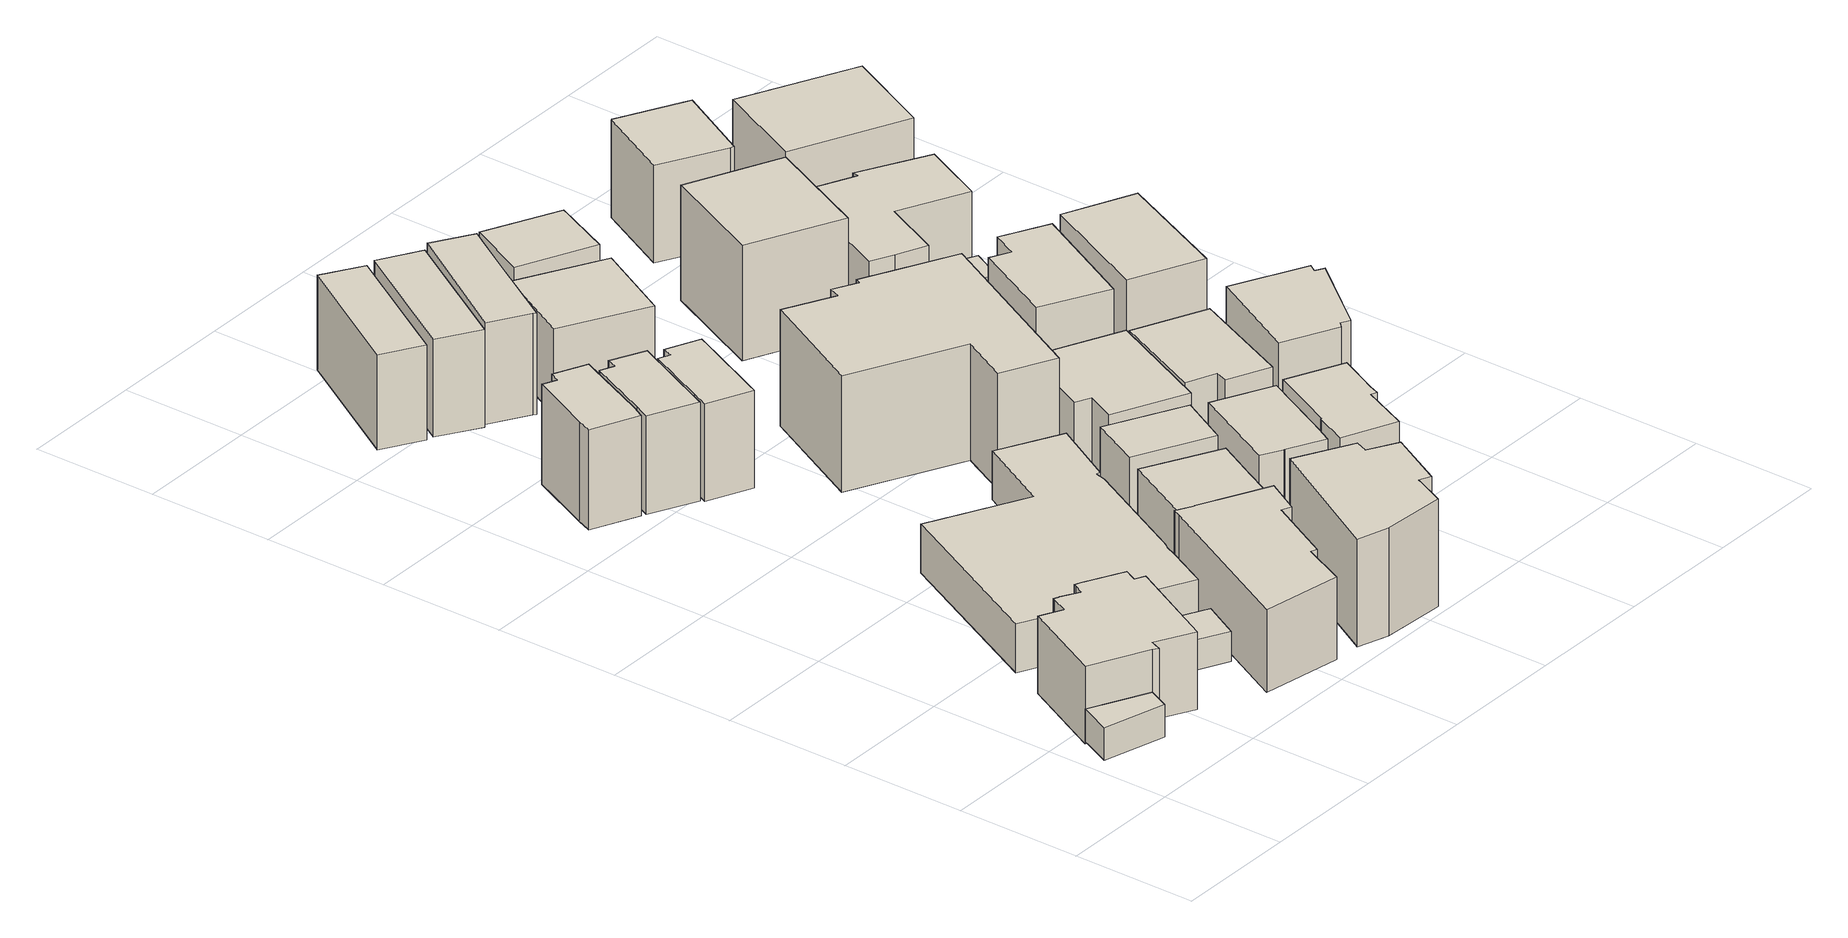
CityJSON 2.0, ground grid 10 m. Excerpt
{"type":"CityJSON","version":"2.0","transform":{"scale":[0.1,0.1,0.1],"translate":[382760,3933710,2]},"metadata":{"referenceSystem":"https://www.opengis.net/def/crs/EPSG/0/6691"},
"CityObjects":{
"building1":{"type":"Building","attributes":{"大字・町コード":"33","町・丁目コード":"4","13_区市町村コード_大字・町コード_町・丁目コード":"13111033004","城南地区河川流域浸水予想区域（改定）（想定最大規模）.規模":"L2","城南地区河川流域浸水予想区域（改定）（想定最大規模）.浸水ランク":"1","城南地区河川流域浸水予想区域（改定）（想定最大規模）.浸水深":0.087,"measuredHeight":2.7,"BuildingDetails.buildingRoofEdgeArea":11.71,"BuildingDetails.districtsAndZonesType":"11","BuildingDetails.prefecture":"13","BuildingDetails.city":"13111","BuildingDetails.surveyYear":2016},"address":[{"country":"日本","locality":"東京都大田区仲六郷四丁目"}],"geometry":[{"type":"Solid","lod":"1","boundaries":[[[[0,1,2,3]],[[2,4,5,3]],[[1,6,4,2]],[[0,7,6,1]],[[3,5,7,0]],[[4,6,7,5]]]]}]},
"building2":{"type":"Building","attributes":{"大字・町コード":"33","町・丁目コード":"4","13_区市町村コード_大字・町コード_町・丁目コード":"13111033004","多摩水系多摩川、浅川、大栗川洪水浸水想定区域（計画規模）.規模":"L1","多摩水系多摩川、浅川、大栗川洪水浸水想定区域（計画規模）.浸水ランク":"2","多摩水系多摩川、浅川、大栗川洪水浸水想定区域（計画規模）.浸水深":2.34,"多摩水系多摩川、浅川、大栗川洪水浸水想定区域（想定最大規模）.規模":"L2","多摩水系多摩川、浅川、大栗川洪水浸水想定区域（想定最大規模）.浸水ランク":"3","多摩水系多摩川、浅川、大栗川洪水浸水想定区域（想定最大規模）.浸水深":3.46,"多摩水系多摩川、浅川、大栗川洪水浸水想定区域（想定最大規模）.継続時間":14.8,"城南地区河川流域浸水予想区域（改定）（想定最大規模）.規模":"L2","城南地区河川流域浸水予想区域（改定）（想定最大規模）.浸水ランク":"1","城南地区河川流域浸水予想区域（改定）（想定最大規模）.浸水深":0.033,"measuredHeight":6.9,"BuildingDetails.buildingRoofEdgeArea":80.29,"BuildingDetails.districtsAndZonesType":"11","BuildingDetails.prefecture":"13","BuildingDetails.city":"13111","BuildingDetails.surveyYear":2016},"address":[{"country":"日本","locality":"東京都大田区仲六郷四丁目"}],"geometry":[{"type":"Solid","lod":"1","boundaries":[[[[8,9,10,11,12,13,14,15,16,17,18,19,20,21,22,23,24,25]],[[24,26,27,25]],[[23,28,26,24]],[[22,29,28,23]],[[21,30,29,22]],[[20,31,30,21]],[[19,32,31,20]],[[18,33,32,19]],[[17,34,33,18]],[[16,35,34,17]],[[15,36,35,16]],[[14,37,36,15]],[[13,38,37,14]],[[12,39,38,13]],[[11,40,39,12]],[[10,41,40,11]],[[9,42,41,10]],[[8,43,42,9]],[[25,27,43,8]],[[26,28,29,30,31,32,33,34,35,36,37,38,39,40,41,42,43,27]]]]}]},
"building3":{"type":"Building","attributes":{"大字・町コード":"33","町・丁目コード":"4","13_区市町村コード_大字・町コード_町・丁目コード":"13111033004","多摩水系多摩川、浅川、大栗川洪水浸水想定区域（計画規模）.規模":"L1","多摩水系多摩川、浅川、大栗川洪水浸水想定区域（計画規模）.浸水ランク":"2","多摩水系多摩川、浅川、大栗川洪水浸水想定区域（計画規模）.浸水深":2.28,"多摩水系多摩川、浅川、大栗川洪水浸水想定区域（想定最大規模）.規模":"L2","多摩水系多摩川、浅川、大栗川洪水浸水想定区域（想定最大規模）.浸水ランク":"3","多摩水系多摩川、浅川、大栗川洪水浸水想定区域（想定最大規模）.浸水深":3.13,"多摩水系多摩川、浅川、大栗川洪水浸水想定区域（想定最大規模）.継続時間":14.58,"城南地区河川流域浸水予想区域（改定）（想定最大規模）.規模":"L2","城南地区河川流域浸水予想区域（改定）（想定最大規模）.浸水ランク":"1","城南地区河川流域浸水予想区域（改定）（想定最大規模）.浸水深":0.033,"measuredHeight":3.3,"BuildingDetails.buildingRoofEdgeArea":11.77,"BuildingDetails.districtsAndZonesType":"11","BuildingDetails.prefecture":"13","BuildingDetails.city":"13111","BuildingDetails.surveyYear":2016},"address":[{"country":"日本","locality":"東京都大田区仲六郷四丁目"}],"geometry":[{"type":"Solid","lod":"1","boundaries":[[[[44,45,46,47]],[[46,48,49,47]],[[45,50,48,46]],[[44,51,50,45]],[[47,49,51,44]],[[48,50,51,49]]]]}]},
"building4":{"type":"Building","attributes":{"大字・町コード":"33","町・丁目コード":"4","13_区市町村コード_大字・町コード_町・丁目コード":"13111033004","多摩水系多摩川、浅川、大栗川洪水浸水想定区域（計画規模）.規模":"L1","多摩水系多摩川、浅川、大栗川洪水浸水想定区域（計画規模）.浸水ランク":"2","多摩水系多摩川、浅川、大栗川洪水浸水想定区域（計画規模）.浸水深":2.24,"多摩水系多摩川、浅川、大栗川洪水浸水想定区域（想定最大規模）.規模":"L2","多摩水系多摩川、浅川、大栗川洪水浸水想定区域（想定最大規模）.浸水ランク":"3","多摩水系多摩川、浅川、大栗川洪水浸水想定区域（想定最大規模）.浸水深":3.45,"多摩水系多摩川、浅川、大栗川洪水浸水想定区域（想定最大規模）.継続時間":14.83,"城南地区河川流域浸水予想区域（改定）（想定最大規模）.規模":"L2","城南地区河川流域浸水予想区域（改定）（想定最大規模）.浸水ランク":"1","城南地区河川流域浸水予想区域（改定）（想定最大規模）.浸水深":0.247,"measuredHeight":8.6,"BuildingDetails.buildingRoofEdgeArea":31.33,"BuildingDetails.districtsAndZonesType":"11","BuildingDetails.prefecture":"13","BuildingDetails.city":"13111","BuildingDetails.surveyYear":2016},"address":[{"country":"日本","locality":"東京都大田区仲六郷四丁目"}],"geometry":[{"type":"Solid","lod":"1","boundaries":[[[[52,53,54,55,56,57,58,59]],[[58,60,61,59]],[[57,62,60,58]],[[56,63,62,57]],[[55,64,63,56]],[[54,65,64,55]],[[53,66,65,54]],[[52,67,66,53]],[[59,61,67,52]],[[60,62,63,64,65,66,67,61]]]]}]},
"building5":{"type":"Building","attributes":{"大字・町コード":"33","町・丁目コード":"4","13_区市町村コード_大字・町コード_町・丁目コード":"13111033004","多摩水系多摩川、浅川、大栗川洪水浸水想定区域（計画規模）.規模":"L1","多摩水系多摩川、浅川、大栗川洪水浸水想定区域（計画規模）.浸水ランク":"2","多摩水系多摩川、浅川、大栗川洪水浸水想定区域（計画規模）.浸水深":2.18,"多摩水系多摩川、浅川、大栗川洪水浸水想定区域（想定最大規模）.規模":"L2","多摩水系多摩川、浅川、大栗川洪水浸水想定区域（想定最大規模）.浸水ランク":"3","多摩水系多摩川、浅川、大栗川洪水浸水想定区域（想定最大規模）.浸水深":3.03,"多摩水系多摩川、浅川、大栗川洪水浸水想定区域（想定最大規模）.継続時間":14.58,"城南地区河川流域浸水予想区域（改定）（想定最大規模）.規模":"L2","城南地区河川流域浸水予想区域（改定）（想定最大規模）.浸水ランク":"1","城南地区河川流域浸水予想区域（改定）（想定最大規模）.浸水深":0.033,"measuredHeight":7.6,"BuildingDetails.buildingRoofEdgeArea":92.86,"BuildingDetails.districtsAndZonesType":"11","BuildingDetails.prefecture":"13","BuildingDetails.city":"13111","BuildingDetails.surveyYear":2016},"address":[{"country":"日本","locality":"東京都大田区仲六郷四丁目"}],"geometry":[{"type":"Solid","lod":"1","boundaries":[[[[68,69,70,71,72,73,74,75,76,77,78]],[[77,79,80,78]],[[76,81,79,77]],[[75,82,81,76]],[[74,83,82,75]],[[73,84,83,74]],[[72,85,84,73]],[[71,86,85,72]],[[70,87,86,71]],[[69,88,87,70]],[[68,89,88,69]],[[78,80,89,68]],[[79,81,82,83,84,85,86,87,88,89,80]]]]}]},
"building6":{"type":"Building","attributes":{"大字・町コード":"33","町・丁目コード":"4","13_区市町村コード_大字・町コード_町・丁目コード":"13111033004","多摩水系多摩川、浅川、大栗川洪水浸水想定区域（計画規模）.規模":"L1","多摩水系多摩川、浅川、大栗川洪水浸水想定区域（計画規模）.浸水ランク":"2","多摩水系多摩川、浅川、大栗川洪水浸水想定区域（計画規模）.浸水深":2.54,"多摩水系多摩川、浅川、大栗川洪水浸水想定区域（想定最大規模）.規模":"L2","多摩水系多摩川、浅川、大栗川洪水浸水想定区域（想定最大規模）.浸水ランク":"3","多摩水系多摩川、浅川、大栗川洪水浸水想定区域（想定最大規模）.浸水深":3.66,"多摩水系多摩川、浅川、大栗川洪水浸水想定区域（想定最大規模）.継続時間":14.8,"城南地区河川流域浸水予想区域（改定）（想定最大規模）.規模":"L2","城南地区河川流域浸水予想区域（改定）（想定最大規模）.浸水ランク":"1","城南地区河川流域浸水予想区域（改定）（想定最大規模）.浸水深":0.151,"measuredHeight":5.3,"BuildingDetails.buildingRoofEdgeArea":245.97,"BuildingDetails.districtsAndZonesType":"11","BuildingDetails.prefecture":"13","BuildingDetails.city":"13111","BuildingDetails.surveyYear":2016},"address":[{"country":"日本","locality":"東京都大田区仲六郷四丁目"}],"geometry":[{"type":"Solid","lod":"1","boundaries":[[[[90,91,92,93,94,95,96,97,98,99,100,101,102]],[[101,103,104,102]],[[100,105,103,101]],[[99,106,105,100]],[[98,107,106,99]],[[97,108,107,98]],[[96,109,108,97]],[[95,110,109,96]],[[94,111,110,95]],[[93,112,111,94]],[[92,113,112,93]],[[91,114,113,92]],[[90,115,114,91]],[[102,104,115,90]],[[103,105,106,107,108,109,110,111,112,113,114,115,104]]]]}]},
"building7":{"type":"Building","attributes":{"大字・町コード":"33","町・丁目コード":"4","13_区市町村コード_大字・町コード_町・丁目コード":"13111033004","多摩水系多摩川、浅川、大栗川洪水浸水想定区域（計画規模）.規模":"L1","多摩水系多摩川、浅川、大栗川洪水浸水想定区域（計画規模）.浸水ランク":"2","多摩水系多摩川、浅川、大栗川洪水浸水想定区域（計画規模）.浸水深":2.33,"多摩水系多摩川、浅川、大栗川洪水浸水想定区域（想定最大規模）.規模":"L2","多摩水系多摩川、浅川、大栗川洪水浸水想定区域（想定最大規模）.浸水ランク":"3","多摩水系多摩川、浅川、大栗川洪水浸水想定区域（想定最大規模）.浸水深":3.55,"多摩水系多摩川、浅川、大栗川洪水浸水想定区域（想定最大規模）.継続時間":14.83,"城南地区河川流域浸水予想区域（改定）（想定最大規模）.規模":"L2","城南地区河川流域浸水予想区域（改定）（想定最大規模）.浸水ランク":"1","城南地区河川流域浸水予想区域（改定）（想定最大規模）.浸水深":0.247,"measuredHeight":8.5,"BuildingDetails.buildingRoofEdgeArea":31.23,"BuildingDetails.districtsAndZonesType":"11","BuildingDetails.prefecture":"13","BuildingDetails.city":"13111","BuildingDetails.surveyYear":2016},"address":[{"country":"日本","locality":"東京都大田区仲六郷四丁目"}],"geometry":[{"type":"Solid","lod":"1","boundaries":[[[[116,117,118,119,120,121,122,123]],[[122,124,125,123]],[[121,126,124,122]],[[120,127,126,121]],[[119,128,127,120]],[[118,129,128,119]],[[117,130,129,118]],[[116,131,130,117]],[[123,125,131,116]],[[124,126,127,128,129,130,131,125]]]]}]},
"building8":{"type":"Building","attributes":{"大字・町コード":"33","町・丁目コード":"4","13_区市町村コード_大字・町コード_町・丁目コード":"13111033004","多摩水系多摩川、浅川、大栗川洪水浸水想定区域（計画規模）.規模":"L1","多摩水系多摩川、浅川、大栗川洪水浸水想定区域（計画規模）.浸水ランク":"2","多摩水系多摩川、浅川、大栗川洪水浸水想定区域（計画規模）.浸水深":2.33,"多摩水系多摩川、浅川、大栗川洪水浸水想定区域（想定最大規模）.規模":"L2","多摩水系多摩川、浅川、大栗川洪水浸水想定区域（想定最大規模）.浸水ランク":"3","多摩水系多摩川、浅川、大栗川洪水浸水想定区域（想定最大規模）.浸水深":3.55,"多摩水系多摩川、浅川、大栗川洪水浸水想定区域（想定最大規模）.継続時間":14.83,"城南地区河川流域浸水予想区域（改定）（想定最大規模）.規模":"L2","城南地区河川流域浸水予想区域（改定）（想定最大規模）.浸水ランク":"1","城南地区河川流域浸水予想区域（改定）（想定最大規模）.浸水深":0.247,"measuredHeight":8.3,"BuildingDetails.buildingRoofEdgeArea":29.53,"BuildingDetails.districtsAndZonesType":"11","BuildingDetails.prefecture":"13","BuildingDetails.city":"13111","BuildingDetails.surveyYear":2016},"address":[{"country":"日本","locality":"東京都大田区仲六郷四丁目"}],"geometry":[{"type":"Solid","lod":"1","boundaries":[[[[132,133,134,135,136,137,138,139]],[[138,140,141,139]],[[137,142,140,138]],[[136,143,142,137]],[[135,144,143,136]],[[134,145,144,135]],[[133,146,145,134]],[[132,147,146,133]],[[139,141,147,132]],[[140,142,143,144,145,146,147,141]]]]}]},
"building9":{"type":"Building","attributes":{"大字・町コード":"33","町・丁目コード":"4","13_区市町村コード_大字・町コード_町・丁目コード":"13111033004","多摩水系多摩川、浅川、大栗川洪水浸水想定区域（計画規模）.規模":"L1","多摩水系多摩川、浅川、大栗川洪水浸水想定区域（計画規模）.浸水ランク":"2","多摩水系多摩川、浅川、大栗川洪水浸水想定区域（計画規模）.浸水深":2.22,"多摩水系多摩川、浅川、大栗川洪水浸水想定区域（想定最大規模）.規模":"L2","多摩水系多摩川、浅川、大栗川洪水浸水想定区域（想定最大規模）.浸水ランク":"3","多摩水系多摩川、浅川、大栗川洪水浸水想定区域（想定最大規模）.浸水深":3.44,"多摩水系多摩川、浅川、大栗川洪水浸水想定区域（想定最大規模）.継続時間":14.95,"城南地区河川流域浸水予想区域（改定）（想定最大規模）.規模":"L2","城南地区河川流域浸水予想区域（改定）（想定最大規模）.浸水ランク":"1","城南地区河川流域浸水予想区域（改定）（想定最大規模）.浸水深":0.146,"measuredHeight":8.7,"BuildingDetails.buildingRoofEdgeArea":42.67,"BuildingDetails.districtsAndZonesType":"11","BuildingDetails.prefecture":"13","BuildingDetails.city":"13111","BuildingDetails.surveyYear":2016},"address":[{"country":"日本","locality":"東京都大田区仲六郷四丁目"}],"geometry":[{"type":"Solid","lod":"1","boundaries":[[[[148,149,150,151]],[[150,152,153,151]],[[149,154,152,150]],[[148,155,154,149]],[[151,153,155,148]],[[152,154,155,153]]]]}]},
"building10":{"type":"Building","attributes":{"大字・町コード":"33","町・丁目コード":"4","13_区市町村コード_大字・町コード_町・丁目コード":"13111033004","多摩水系多摩川、浅川、大栗川洪水浸水想定区域（計画規模）.規模":"L1","多摩水系多摩川、浅川、大栗川洪水浸水想定区域（計画規模）.浸水ランク":"2","多摩水系多摩川、浅川、大栗川洪水浸水想定区域（計画規模）.浸水深":2.48,"多摩水系多摩川、浅川、大栗川洪水浸水想定区域（想定最大規模）.規模":"L2","多摩水系多摩川、浅川、大栗川洪水浸水想定区域（想定最大規模）.浸水ランク":"3","多摩水系多摩川、浅川、大栗川洪水浸水想定区域（想定最大規模）.浸水深":3.33,"多摩水系多摩川、浅川、大栗川洪水浸水想定区域（想定最大規模）.継続時間":14.58,"城南地区河川流域浸水予想区域（改定）（想定最大規模）.規模":"L2","城南地区河川流域浸水予想区域（改定）（想定最大規模）.浸水ランク":"1","城南地区河川流域浸水予想区域（改定）（想定最大規模）.浸水深":0.03,"measuredHeight":9.5,"BuildingDetails.buildingRoofEdgeArea":78.74,"BuildingDetails.districtsAndZonesType":"11","BuildingDetails.prefecture":"13","BuildingDetails.city":"13111","BuildingDetails.surveyYear":2016},"address":[{"country":"日本","locality":"東京都大田区仲六郷四丁目"}],"geometry":[{"type":"Solid","lod":"1","boundaries":[[[[156,157,158,159,160,161,162,163,164]],[[163,165,166,164]],[[162,167,165,163]],[[161,168,167,162]],[[160,169,168,161]],[[159,170,169,160]],[[158,171,170,159]],[[157,172,171,158]],[[156,173,172,157]],[[164,166,173,156]],[[165,167,168,169,170,171,172,173,166]]]]}]},
"building11":{"type":"Building","attributes":{"大字・町コード":"33","町・丁目コード":"4","13_区市町村コード_大字・町コード_町・丁目コード":"13111033004","多摩水系多摩川、浅川、大栗川洪水浸水想定区域（計画規模）.規模":"L1","多摩水系多摩川、浅川、大栗川洪水浸水想定区域（計画規模）.浸水ランク":"2","多摩水系多摩川、浅川、大栗川洪水浸水想定区域（計画規模）.浸水深":2.14,"多摩水系多摩川、浅川、大栗川洪水浸水想定区域（想定最大規模）.規模":"L2","多摩水系多摩川、浅川、大栗川洪水浸水想定区域（想定最大規模）.浸水ランク":"3","多摩水系多摩川、浅川、大栗川洪水浸水想定区域（想定最大規模）.浸水深":3.1,"多摩水系多摩川、浅川、大栗川洪水浸水想定区域（想定最大規模）.継続時間":14.63,"城南地区河川流域浸水予想区域（改定）（想定最大規模）.規模":"L2","城南地区河川流域浸水予想区域（改定）（想定最大規模）.浸水ランク":"1","城南地区河川流域浸水予想区域（改定）（想定最大規模）.浸水深":0.151,"measuredHeight":7.1,"BuildingDetails.buildingRoofEdgeArea":41.54,"BuildingDetails.districtsAndZonesType":"11","BuildingDetails.prefecture":"13","BuildingDetails.city":"13111","BuildingDetails.surveyYear":2016},"address":[{"country":"日本","locality":"東京都大田区仲六郷四丁目"}],"geometry":[{"type":"Solid","lod":"1","boundaries":[[[[174,175,176,177,178,179,180,181]],[[180,182,183,181]],[[179,184,182,180]],[[178,185,184,179]],[[177,186,185,178]],[[176,187,186,177]],[[175,188,187,176]],[[174,189,188,175]],[[181,183,189,174]],[[182,184,185,186,187,188,189,183]]]]}]},
"building12":{"type":"Building","attributes":{"大字・町コード":"33","町・丁目コード":"4","13_区市町村コード_大字・町コード_町・丁目コード":"13111033004","多摩水系多摩川、浅川、大栗川洪水浸水想定区域（計画規模）.規模":"L1","多摩水系多摩川、浅川、大栗川洪水浸水想定区域（計画規模）.浸水ランク":"2","多摩水系多摩川、浅川、大栗川洪水浸水想定区域（計画規模）.浸水深":2.22,"多摩水系多摩川、浅川、大栗川洪水浸水想定区域（想定最大規模）.規模":"L2","多摩水系多摩川、浅川、大栗川洪水浸水想定区域（想定最大規模）.浸水ランク":"3","多摩水系多摩川、浅川、大栗川洪水浸水想定区域（想定最大規模）.浸水深":3.44,"多摩水系多摩川、浅川、大栗川洪水浸水想定区域（想定最大規模）.継続時間":14.95,"城南地区河川流域浸水予想区域（改定）（想定最大規模）.規模":"L2","城南地区河川流域浸水予想区域（改定）（想定最大規模）.浸水ランク":"1","城南地区河川流域浸水予想区域（改定）（想定最大規模）.浸水深":0.188,"measuredHeight":8.7,"BuildingDetails.buildingRoofEdgeArea":42.74,"BuildingDetails.districtsAndZonesType":"11","BuildingDetails.prefecture":"13","BuildingDetails.city":"13111","BuildingDetails.surveyYear":2016},"address":[{"country":"日本","locality":"東京都大田区仲六郷四丁目"}],"geometry":[{"type":"Solid","lod":"1","boundaries":[[[[190,191,192,193]],[[192,194,195,193]],[[191,196,194,192]],[[190,197,196,191]],[[193,195,197,190]],[[194,196,197,195]]]]}]},
"building13":{"type":"Building","attributes":{"大字・町コード":"33","町・丁目コード":"4","13_区市町村コード_大字・町コード_町・丁目コード":"13111033004","多摩水系多摩川、浅川、大栗川洪水浸水想定区域（計画規模）.規模":"L1","多摩水系多摩川、浅川、大栗川洪水浸水想定区域（計画規模）.浸水ランク":"2","多摩水系多摩川、浅川、大栗川洪水浸水想定区域（計画規模）.浸水深":2.34,"多摩水系多摩川、浅川、大栗川洪水浸水想定区域（想定最大規模）.規模":"L2","多摩水系多摩川、浅川、大栗川洪水浸水想定区域（想定最大規模）.浸水ランク":"3","多摩水系多摩川、浅川、大栗川洪水浸水想定区域（想定最大規模）.浸水深":3.3,"多摩水系多摩川、浅川、大栗川洪水浸水想定区域（想定最大規模）.継続時間":14.63,"城南地区河川流域浸水予想区域（改定）（想定最大規模）.規模":"L2","城南地区河川流域浸水予想区域（改定）（想定最大規模）.浸水ランク":"1","城南地区河川流域浸水予想区域（改定）（想定最大規模）.浸水深":0.151,"measuredHeight":7,"BuildingDetails.buildingRoofEdgeArea":30.82,"BuildingDetails.districtsAndZonesType":"11","BuildingDetails.prefecture":"13","BuildingDetails.city":"13111","BuildingDetails.surveyYear":2016},"address":[{"country":"日本","locality":"東京都大田区仲六郷四丁目"}],"geometry":[{"type":"Solid","lod":"1","boundaries":[[[[198,199,200,201]],[[200,202,203,201]],[[199,204,202,200]],[[198,205,204,199]],[[201,203,205,198]],[[202,204,205,203]]]]}]},
"building14":{"type":"Building","attributes":{"大字・町コード":"33","町・丁目コード":"4","13_区市町村コード_大字・町コード_町・丁目コード":"13111033004","多摩水系多摩川、浅川、大栗川洪水浸水想定区域（計画規模）.規模":"L1","多摩水系多摩川、浅川、大栗川洪水浸水想定区域（計画規模）.浸水ランク":"2","多摩水系多摩川、浅川、大栗川洪水浸水想定区域（計画規模）.浸水深":2.22,"多摩水系多摩川、浅川、大栗川洪水浸水想定区域（想定最大規模）.規模":"L2","多摩水系多摩川、浅川、大栗川洪水浸水想定区域（想定最大規模）.浸水ランク":"3","多摩水系多摩川、浅川、大栗川洪水浸水想定区域（想定最大規模）.浸水深":3.44,"多摩水系多摩川、浅川、大栗川洪水浸水想定区域（想定最大規模）.継続時間":14.95,"城南地区河川流域浸水予想区域（改定）（想定最大規模）.規模":"L2","城南地区河川流域浸水予想区域（改定）（想定最大規模）.浸水ランク":"1","城南地区河川流域浸水予想区域（改定）（想定最大規模）.浸水深":0.188,"measuredHeight":8.4,"BuildingDetails.buildingRoofEdgeArea":42.74,"BuildingDetails.districtsAndZonesType":"11","BuildingDetails.prefecture":"13","BuildingDetails.city":"13111","BuildingDetails.surveyYear":2016},"address":[{"country":"日本","locality":"東京都大田区仲六郷四丁目"}],"geometry":[{"type":"Solid","lod":"1","boundaries":[[[[206,207,208,209,210,211]],[[210,212,213,211]],[[209,214,212,210]],[[208,215,214,209]],[[207,216,215,208]],[[206,217,216,207]],[[211,213,217,206]],[[212,214,215,216,217,213]]]]}]},
"building15":{"type":"Building","attributes":{"大字・町コード":"33","町・丁目コード":"4","13_区市町村コード_大字・町コード_町・丁目コード":"13111033004","多摩水系多摩川、浅川、大栗川洪水浸水想定区域（計画規模）.規模":"L1","多摩水系多摩川、浅川、大栗川洪水浸水想定区域（計画規模）.浸水ランク":"2","多摩水系多摩川、浅川、大栗川洪水浸水想定区域（計画規模）.浸水深":2.22,"多摩水系多摩川、浅川、大栗川洪水浸水想定区域（想定最大規模）.規模":"L2","多摩水系多摩川、浅川、大栗川洪水浸水想定区域（想定最大規模）.浸水ランク":"3","多摩水系多摩川、浅川、大栗川洪水浸水想定区域（想定最大規模）.浸水深":3.44,"多摩水系多摩川、浅川、大栗川洪水浸水想定区域（想定最大規模）.継続時間":14.95,"城南地区河川流域浸水予想区域（改定）（想定最大規模）.規模":"L2","城南地区河川流域浸水予想区域（改定）（想定最大規模）.浸水ランク":"1","城南地区河川流域浸水予想区域（改定）（想定最大規模）.浸水深":0.247,"measuredHeight":8.3,"BuildingDetails.buildingRoofEdgeArea":54.31,"BuildingDetails.districtsAndZonesType":"11","BuildingDetails.prefecture":"13","BuildingDetails.city":"13111","BuildingDetails.surveyYear":2016},"address":[{"country":"日本","locality":"東京都大田区仲六郷四丁目"}],"geometry":[{"type":"Solid","lod":"1","boundaries":[[[[218,219,220,221]],[[220,222,223,221]],[[219,224,222,220]],[[218,225,224,219]],[[221,223,225,218]],[[222,224,225,223]]]]}]},
"building16":{"type":"Building","attributes":{"大字・町コード":"33","町・丁目コード":"4","13_区市町村コード_大字・町コード_町・丁目コード":"13111033004","多摩水系多摩川、浅川、大栗川洪水浸水想定区域（計画規模）.規模":"L1","多摩水系多摩川、浅川、大栗川洪水浸水想定区域（計画規模）.浸水ランク":"2","多摩水系多摩川、浅川、大栗川洪水浸水想定区域（計画規模）.浸水深":2.34,"多摩水系多摩川、浅川、大栗川洪水浸水想定区域（想定最大規模）.規模":"L2","多摩水系多摩川、浅川、大栗川洪水浸水想定区域（想定最大規模）.浸水ランク":"3","多摩水系多摩川、浅川、大栗川洪水浸水想定区域（想定最大規模）.浸水深":3.3,"多摩水系多摩川、浅川、大栗川洪水浸水想定区域（想定最大規模）.継続時間":14.63,"城南地区河川流域浸水予想区域（改定）（想定最大規模）.規模":"L2","城南地区河川流域浸水予想区域（改定）（想定最大規模）.浸水ランク":"1","城南地区河川流域浸水予想区域（改定）（想定最大規模）.浸水深":0.247,"measuredHeight":11,"BuildingDetails.buildingRoofEdgeArea":175.9,"BuildingDetails.districtsAndZonesType":"11","BuildingDetails.prefecture":"13","BuildingDetails.city":"13111","BuildingDetails.surveyYear":2016},"address":[{"country":"日本","locality":"東京都大田区仲六郷四丁目"}],"geometry":[{"type":"Solid","lod":"1","boundaries":[[[[226,227,228,229,230,231,232,233,234,235]],[[234,236,237,235]],[[233,238,236,234]],[[232,239,238,233]],[[231,240,239,232]],[[230,241,240,231]],[[229,242,241,230]],[[228,243,242,229]],[[227,244,243,228]],[[226,245,244,227]],[[235,237,245,226]],[[236,238,239,240,241,242,243,244,245,237]]]]}]},
"building17":{"type":"Building","attributes":{"大字・町コード":"33","町・丁目コード":"4","13_区市町村コード_大字・町コード_町・丁目コード":"13111033004","多摩水系多摩川、浅川、大栗川洪水浸水想定区域（計画規模）.規模":"L1","多摩水系多摩川、浅川、大栗川洪水浸水想定区域（計画規模）.浸水ランク":"2","多摩水系多摩川、浅川、大栗川洪水浸水想定区域（計画規模）.浸水深":2.24,"多摩水系多摩川、浅川、大栗川洪水浸水想定区域（想定最大規模）.規模":"L2","多摩水系多摩川、浅川、大栗川洪水浸水想定区域（想定最大規模）.浸水ランク":"3","多摩水系多摩川、浅川、大栗川洪水浸水想定区域（想定最大規模）.浸水深":3.2,"多摩水系多摩川、浅川、大栗川洪水浸水想定区域（想定最大規模）.継続時間":14.63,"城南地区河川流域浸水予想区域（改定）（想定最大規模）.規模":"L2","城南地区河川流域浸水予想区域（改定）（想定最大規模）.浸水ランク":"1","城南地区河川流域浸水予想区域（改定）（想定最大規模）.浸水深":0.03,"measuredHeight":7.1,"BuildingDetails.buildingRoofEdgeArea":41.57,"BuildingDetails.districtsAndZonesType":"11","BuildingDetails.prefecture":"13","BuildingDetails.city":"13111","BuildingDetails.surveyYear":2016},"address":[{"country":"日本","locality":"東京都大田区仲六郷四丁目"}],"geometry":[{"type":"Solid","lod":"1","boundaries":[[[[246,247,248,249,250,251,252]],[[251,253,254,252]],[[250,255,253,251]],[[249,256,255,250]],[[248,257,256,249]],[[247,258,257,248]],[[246,259,258,247]],[[252,254,259,246]],[[253,255,256,257,258,259,254]]]]}]},
"building18":{"type":"Building","attributes":{"大字・町コード":"33","町・丁目コード":"4","13_区市町村コード_大字・町コード_町・丁目コード":"13111033004","多摩水系多摩川、浅川、大栗川洪水浸水想定区域（計画規模）.規模":"L1","多摩水系多摩川、浅川、大栗川洪水浸水想定区域（計画規模）.浸水ランク":"2","多摩水系多摩川、浅川、大栗川洪水浸水想定区域（計画規模）.浸水深":2.34,"多摩水系多摩川、浅川、大栗川洪水浸水想定区域（想定最大規模）.規模":"L2","多摩水系多摩川、浅川、大栗川洪水浸水想定区域（想定最大規模）.浸水ランク":"3","多摩水系多摩川、浅川、大栗川洪水浸水想定区域（想定最大規模）.浸水深":3.3,"多摩水系多摩川、浅川、大栗川洪水浸水想定区域（想定最大規模）.継続時間":14.63,"城南地区河川流域浸水予想区域（改定）（想定最大規模）.規模":"L2","城南地区河川流域浸水予想区域（改定）（想定最大規模）.浸水ランク":"1","城南地区河川流域浸水予想区域（改定）（想定最大規模）.浸水深":0.247,"measuredHeight":7.2,"BuildingDetails.buildingRoofEdgeArea":69.81,"BuildingDetails.districtsAndZonesType":"11","BuildingDetails.prefecture":"13","BuildingDetails.city":"13111","BuildingDetails.surveyYear":2016},"address":[{"country":"日本","locality":"東京都大田区仲六郷四丁目"}],"geometry":[{"type":"Solid","lod":"1","boundaries":[[[[260,261,262,263,264,265]],[[264,266,267,265]],[[263,268,266,264]],[[262,269,268,263]],[[261,270,269,262]],[[260,271,270,261]],[[265,267,271,260]],[[266,268,269,270,271,267]]]]}]},
"building19":{"type":"Building","attributes":{"大字・町コード":"33","町・丁目コード":"4","13_区市町村コード_大字・町コード_町・丁目コード":"13111033004","多摩水系多摩川、浅川、大栗川洪水浸水想定区域（計画規模）.規模":"L1","多摩水系多摩川、浅川、大栗川洪水浸水想定区域（計画規模）.浸水ランク":"2","多摩水系多摩川、浅川、大栗川洪水浸水想定区域（計画規模）.浸水深":2.19,"多摩水系多摩川、浅川、大栗川洪水浸水想定区域（想定最大規模）.規模":"L2","多摩水系多摩川、浅川、大栗川洪水浸水想定区域（想定最大規模）.浸水ランク":"3","多摩水系多摩川、浅川、大栗川洪水浸水想定区域（想定最大規模）.浸水深":3.4,"多摩水系多摩川、浅川、大栗川洪水浸水想定区域（想定最大規模）.継続時間":14.82,"城南地区河川流域浸水予想区域（改定）（想定最大規模）.規模":"L2","城南地区河川流域浸水予想区域（改定）（想定最大規模）.浸水ランク":"1","城南地区河川流域浸水予想区域（改定）（想定最大規模）.浸水深":0.188,"measuredHeight":8.3,"BuildingDetails.buildingRoofEdgeArea":34.81,"BuildingDetails.districtsAndZonesType":"11","BuildingDetails.prefecture":"13","BuildingDetails.city":"13111","BuildingDetails.surveyYear":2016},"address":[{"country":"日本","locality":"東京都大田区仲六郷四丁目"}],"geometry":[{"type":"Solid","lod":"1","boundaries":[[[[272,273,274,275]],[[274,276,277,275]],[[273,278,276,274]],[[272,279,278,273]],[[275,277,279,272]],[[276,278,279,277]]]]}]},
"building20":{"type":"Building","attributes":{"大字・町コード":"33","町・丁目コード":"4","13_区市町村コード_大字・町コード_町・丁目コード":"13111033004","多摩水系多摩川、浅川、大栗川洪水浸水想定区域（計画規模）.規模":"L1","多摩水系多摩川、浅川、大栗川洪水浸水想定区域（計画規模）.浸水ランク":"2","多摩水系多摩川、浅川、大栗川洪水浸水想定区域（計画規模）.浸水深":2.48,"多摩水系多摩川、浅川、大栗川洪水浸水想定区域（想定最大規模）.規模":"L2","多摩水系多摩川、浅川、大栗川洪水浸水想定区域（想定最大規模）.浸水ランク":"3","多摩水系多摩川、浅川、大栗川洪水浸水想定区域（想定最大規模）.浸水深":3.33,"多摩水系多摩川、浅川、大栗川洪水浸水想定区域（想定最大規模）.継続時間":14.58,"城南地区河川流域浸水予想区域（改定）（想定最大規模）.規模":"L2","城南地区河川流域浸水予想区域（改定）（想定最大規模）.浸水ランク":"1","城南地区河川流域浸水予想区域（改定）（想定最大規模）.浸水深":0.113,"measuredHeight":8.4,"BuildingDetails.buildingRoofEdgeArea":41.93,"BuildingDetails.districtsAndZonesType":"11","BuildingDetails.prefecture":"13","BuildingDetails.city":"13111","BuildingDetails.surveyYear":2016},"address":[{"country":"日本","locality":"東京都大田区仲六郷四丁目"}],"geometry":[{"type":"Solid","lod":"1","boundaries":[[[[280,281,282,283,284,285,286,287,288]],[[287,289,290,288]],[[286,291,289,287]],[[285,292,291,286]],[[284,293,292,285]],[[283,294,293,284]],[[282,295,294,283]],[[281,296,295,282]],[[280,297,296,281]],[[288,290,297,280]],[[289,291,292,293,294,295,296,297,290]]]]}]},
"building21":{"type":"Building","attributes":{"大字・町コード":"33","町・丁目コード":"4","13_区市町村コード_大字・町コード_町・丁目コード":"13111033004","多摩水系多摩川、浅川、大栗川洪水浸水想定区域（計画規模）.規模":"L1","多摩水系多摩川、浅川、大栗川洪水浸水想定区域（計画規模）.浸水ランク":"2","多摩水系多摩川、浅川、大栗川洪水浸水想定区域（計画規模）.浸水深":2.34,"多摩水系多摩川、浅川、大栗川洪水浸水想定区域（想定最大規模）.規模":"L2","多摩水系多摩川、浅川、大栗川洪水浸水想定区域（想定最大規模）.浸水ランク":"3","多摩水系多摩川、浅川、大栗川洪水浸水想定区域（想定最大規模）.浸水深":3.3,"多摩水系多摩川、浅川、大栗川洪水浸水想定区域（想定最大規模）.継続時間":14.63,"城南地区河川流域浸水予想区域（改定）（想定最大規模）.規模":"L2","城南地区河川流域浸水予想区域（改定）（想定最大規模）.浸水ランク":"1","城南地区河川流域浸水予想区域（改定）（想定最大規模）.浸水深":0.113,"measuredHeight":7.2,"BuildingDetails.buildingRoofEdgeArea":54.32,"BuildingDetails.districtsAndZonesType":"11","BuildingDetails.prefecture":"13","BuildingDetails.city":"13111","BuildingDetails.surveyYear":2016},"address":[{"country":"日本","locality":"東京都大田区仲六郷四丁目"}],"geometry":[{"type":"Solid","lod":"1","boundaries":[[[[298,299,300,301,302,303]],[[302,304,305,303]],[[301,306,304,302]],[[300,307,306,301]],[[299,308,307,300]],[[298,309,308,299]],[[303,305,309,298]],[[304,306,307,308,309,305]]]]}]},
"building22":{"type":"Building","attributes":{"大字・町コード":"33","町・丁目コード":"4","13_区市町村コード_大字・町コード_町・丁目コード":"13111033004","多摩水系多摩川、浅川、大栗川洪水浸水想定区域（計画規模）.規模":"L1","多摩水系多摩川、浅川、大栗川洪水浸水想定区域（計画規模）.浸水ランク":"2","多摩水系多摩川、浅川、大栗川洪水浸水想定区域（計画規模）.浸水深":2.34,"多摩水系多摩川、浅川、大栗川洪水浸水想定区域（想定最大規模）.規模":"L2","多摩水系多摩川、浅川、大栗川洪水浸水想定区域（想定最大規模）.浸水ランク":"3","多摩水系多摩川、浅川、大栗川洪水浸水想定区域（想定最大規模）.浸水深":3.3,"多摩水系多摩川、浅川、大栗川洪水浸水想定区域（想定最大規模）.継続時間":14.63,"城南地区河川流域浸水予想区域（改定）（想定最大規模）.規模":"L2","城南地区河川流域浸水予想区域（改定）（想定最大規模）.浸水ランク":"1","城南地区河川流域浸水予想区域（改定）（想定最大規模）.浸水深":0.261,"measuredHeight":9.9,"BuildingDetails.buildingRoofEdgeArea":53.05,"BuildingDetails.districtsAndZonesType":"11","BuildingDetails.prefecture":"13","BuildingDetails.city":"13111","BuildingDetails.surveyYear":2016},"address":[{"country":"日本","locality":"東京都大田区仲六郷四丁目"}],"geometry":[{"type":"Solid","lod":"1","boundaries":[[[[310,311,312,313,314,315]],[[314,316,317,315]],[[313,318,316,314]],[[312,319,318,313]],[[311,320,319,312]],[[310,321,320,311]],[[315,317,321,310]],[[316,318,319,320,321,317]]]]}]},
"building23":{"type":"Building","attributes":{"大字・町コード":"33","町・丁目コード":"4","13_区市町村コード_大字・町コード_町・丁目コード":"13111033004","多摩水系多摩川、浅川、大栗川洪水浸水想定区域（計画規模）.規模":"L1","多摩水系多摩川、浅川、大栗川洪水浸水想定区域（計画規模）.浸水ランク":"2","多摩水系多摩川、浅川、大栗川洪水浸水想定区域（計画規模）.浸水深":2.3,"多摩水系多摩川、浅川、大栗川洪水浸水想定区域（想定最大規模）.規模":"L2","多摩水系多摩川、浅川、大栗川洪水浸水想定区域（想定最大規模）.浸水ランク":"3","多摩水系多摩川、浅川、大栗川洪水浸水想定区域（想定最大規模）.浸水深":3.4,"多摩水系多摩川、浅川、大栗川洪水浸水想定区域（想定最大規模）.継続時間":15.2,"城南地区河川流域浸水予想区域（改定）（想定最大規模）.規模":"L2","城南地区河川流域浸水予想区域（改定）（想定最大規模）.浸水ランク":"1","城南地区河川流域浸水予想区域（改定）（想定最大規模）.浸水深":0.247,"measuredHeight":10.6,"BuildingDetails.buildingRoofEdgeArea":75.27,"BuildingDetails.districtsAndZonesType":"11","BuildingDetails.prefecture":"13","BuildingDetails.city":"13111","BuildingDetails.surveyYear":2016},"address":[{"country":"日本","locality":"東京都大田区仲六郷四丁目"}],"geometry":[{"type":"Solid","lod":"1","boundaries":[[[[322,323,324,325]],[[324,326,327,325]],[[323,328,326,324]],[[322,329,328,323]],[[325,327,329,322]],[[326,328,329,327]]]]}]},
"building24":{"type":"Building","attributes":{"大字・町コード":"33","町・丁目コード":"4","13_区市町村コード_大字・町コード_町・丁目コード":"13111033004","多摩水系多摩川、浅川、大栗川洪水浸水想定区域（計画規模）.規模":"L1","多摩水系多摩川、浅川、大栗川洪水浸水想定区域（計画規模）.浸水ランク":"2","多摩水系多摩川、浅川、大栗川洪水浸水想定区域（計画規模）.浸水深":2.34,"多摩水系多摩川、浅川、大栗川洪水浸水想定区域（想定最大規模）.規模":"L2","多摩水系多摩川、浅川、大栗川洪水浸水想定区域（想定最大規模）.浸水ランク":"3","多摩水系多摩川、浅川、大栗川洪水浸水想定区域（想定最大規模）.浸水深":3.3,"多摩水系多摩川、浅川、大栗川洪水浸水想定区域（想定最大規模）.継続時間":14.63,"城南地区河川流域浸水予想区域（改定）（想定最大規模）.規模":"L2","城南地区河川流域浸水予想区域（改定）（想定最大規模）.浸水ランク":"1","城南地区河川流域浸水予想区域（改定）（想定最大規模）.浸水深":0.113,"measuredHeight":9.8,"BuildingDetails.buildingRoofEdgeArea":53.61,"BuildingDetails.districtsAndZonesType":"11","BuildingDetails.prefecture":"13","BuildingDetails.city":"13111","BuildingDetails.surveyYear":2016},"address":[{"country":"日本","locality":"東京都大田区仲六郷四丁目"}],"geometry":[{"type":"Solid","lod":"1","boundaries":[[[[330,331,332,333,334,335,336,337]],[[336,338,339,337]],[[335,340,338,336]],[[334,341,340,335]],[[333,342,341,334]],[[332,343,342,333]],[[331,344,343,332]],[[330,345,344,331]],[[337,339,345,330]],[[338,340,341,342,343,344,345,339]]]]}]},
"building25":{"type":"Building","attributes":{"大字・町コード":"33","町・丁目コード":"4","13_区市町村コード_大字・町コード_町・丁目コード":"13111033004","多摩水系多摩川、浅川、大栗川洪水浸水想定区域（計画規模）.規模":"L1","多摩水系多摩川、浅川、大栗川洪水浸水想定区域（計画規模）.浸水ランク":"2","多摩水系多摩川、浅川、大栗川洪水浸水想定区域（計画規模）.浸水深":2.34,"多摩水系多摩川、浅川、大栗川洪水浸水想定区域（想定最大規模）.規模":"L2","多摩水系多摩川、浅川、大栗川洪水浸水想定区域（想定最大規模）.浸水ランク":"3","多摩水系多摩川、浅川、大栗川洪水浸水想定区域（想定最大規模）.浸水深":3.3,"多摩水系多摩川、浅川、大栗川洪水浸水想定区域（想定最大規模）.継続時間":14.63,"城南地区河川流域浸水予想区域（改定）（想定最大規模）.規模":"L2","城南地区河川流域浸水予想区域（改定）（想定最大規模）.浸水ランク":"1","城南地区河川流域浸水予想区域（改定）（想定最大規模）.浸水深":0.261,"measuredHeight":10.8,"BuildingDetails.buildingRoofEdgeArea":60.83,"BuildingDetails.districtsAndZonesType":"11","BuildingDetails.prefecture":"13","BuildingDetails.city":"13111","BuildingDetails.surveyYear":2016},"address":[{"country":"日本","locality":"東京都大田区仲六郷四丁目"}],"geometry":[{"type":"Solid","lod":"1","boundaries":[[[[346,347,348,349]],[[348,350,351,349]],[[347,352,350,348]],[[346,353,352,347]],[[349,351,353,346]],[[350,352,353,351]]]]}]},
"building26":{"type":"Building","attributes":{"大字・町コード":"33","町・丁目コード":"4","13_区市町村コード_大字・町コード_町・丁目コード":"13111033004","多摩水系多摩川、浅川、大栗川洪水浸水想定区域（計画規模）.規模":"L1","多摩水系多摩川、浅川、大栗川洪水浸水想定区域（計画規模）.浸水ランク":"2","多摩水系多摩川、浅川、大栗川洪水浸水想定区域（計画規模）.浸水深":2.4,"多摩水系多摩川、浅川、大栗川洪水浸水想定区域（想定最大規模）.規模":"L2","多摩水系多摩川、浅川、大栗川洪水浸水想定区域（想定最大規模）.浸水ランク":"3","多摩水系多摩川、浅川、大栗川洪水浸水想定区域（想定最大規模）.浸水深":3.5,"多摩水系多摩川、浅川、大栗川洪水浸水想定区域（想定最大規模）.継続時間":15.2,"城南地区河川流域浸水予想区域（改定）（想定最大規模）.規模":"L2","城南地区河川流域浸水予想区域（改定）（想定最大規模）.浸水ランク":"1","城南地区河川流域浸水予想区域（改定）（想定最大規模）.浸水深":0.261,"measuredHeight":3,"BuildingDetails.buildingRoofEdgeArea":6.56,"BuildingDetails.districtsAndZonesType":"11","BuildingDetails.prefecture":"13","BuildingDetails.city":"13111","BuildingDetails.surveyYear":2016},"address":[{"country":"日本","locality":"東京都大田区仲六郷四丁目"}],"geometry":[{"type":"Solid","lod":"1","boundaries":[[[[354,355,356,357]],[[356,358,359,357]],[[355,360,358,356]],[[354,361,360,355]],[[357,359,361,354]],[[358,360,361,359]]]]}]},
"building27":{"type":"Building","attributes":{"大字・町コード":"33","町・丁目コード":"4","13_区市町村コード_大字・町コード_町・丁目コード":"13111033004","多摩水系多摩川、浅川、大栗川洪水浸水想定区域（計画規模）.規模":"L1","多摩水系多摩川、浅川、大栗川洪水浸水想定区域（計画規模）.浸水ランク":"2","多摩水系多摩川、浅川、大栗川洪水浸水想定区域（計画規模）.浸水深":2.3,"多摩水系多摩川、浅川、大栗川洪水浸水想定区域（想定最大規模）.規模":"L2","多摩水系多摩川、浅川、大栗川洪水浸水想定区域（想定最大規模）.浸水ランク":"3","多摩水系多摩川、浅川、大栗川洪水浸水想定区域（想定最大規模）.浸水深":3.4,"多摩水系多摩川、浅川、大栗川洪水浸水想定区域（想定最大規模）.継続時間":15.2,"城南地区河川流域浸水予想区域（改定）（想定最大規模）.規模":"L2","城南地区河川流域浸水予想区域（改定）（想定最大規模）.浸水ランク":"1","城南地区河川流域浸水予想区域（改定）（想定最大規模）.浸水深":0.148,"measuredHeight":7,"BuildingDetails.buildingRoofEdgeArea":84,"BuildingDetails.districtsAndZonesType":"11","BuildingDetails.prefecture":"13","BuildingDetails.city":"13111","BuildingDetails.surveyYear":2016},"address":[{"country":"日本","locality":"東京都大田区仲六郷四丁目"}],"geometry":[{"type":"Solid","lod":"1","boundaries":[[[[362,363,364,365,366,367,368,369,370]],[[369,371,372,370]],[[368,373,371,369]],[[367,374,373,368]],[[366,375,374,367]],[[365,376,375,366]],[[364,377,376,365]],[[363,378,377,364]],[[362,379,378,363]],[[370,372,379,362]],[[371,373,374,375,376,377,378,379,372]]]]}]},
"building28":{"type":"Building","attributes":{"大字・町コード":"33","町・丁目コード":"4","13_区市町村コード_大字・町コード_町・丁目コード":"13111033004","多摩水系多摩川、浅川、大栗川洪水浸水想定区域（計画規模）.規模":"L1","多摩水系多摩川、浅川、大栗川洪水浸水想定区域（計画規模）.浸水ランク":"2","多摩水系多摩川、浅川、大栗川洪水浸水想定区域（計画規模）.浸水深":2.19,"多摩水系多摩川、浅川、大栗川洪水浸水想定区域（想定最大規模）.規模":"L2","多摩水系多摩川、浅川、大栗川洪水浸水想定区域（想定最大規模）.浸水ランク":"3","多摩水系多摩川、浅川、大栗川洪水浸水想定区域（想定最大規模）.浸水深":3.4,"多摩水系多摩川、浅川、大栗川洪水浸水想定区域（想定最大規模）.継続時間":14.82,"城南地区河川流域浸水予想区域（改定）（想定最大規模）.規模":"L2","城南地区河川流域浸水予想区域（改定）（想定最大規模）.浸水ランク":"1","城南地区河川流域浸水予想区域（改定）（想定最大規模）.浸水深":0.188,"measuredHeight":9.3,"BuildingDetails.buildingRoofEdgeArea":42.6,"BuildingDetails.districtsAndZonesType":"11","BuildingDetails.prefecture":"13","BuildingDetails.city":"13111","BuildingDetails.surveyYear":2016},"address":[{"country":"日本","locality":"東京都大田区仲六郷四丁目"}],"geometry":[{"type":"Solid","lod":"1","boundaries":[[[[380,381,382,383,384,385,386,387]],[[386,388,389,387]],[[385,390,388,386]],[[384,391,390,385]],[[383,392,391,384]],[[382,393,392,383]],[[381,394,393,382]],[[380,395,394,381]],[[387,389,395,380]],[[388,390,391,392,393,394,395,389]]]]}]},
"building29":{"type":"Building","attributes":{"多摩水系多摩川、浅川、大栗川洪水浸水想定区域（計画規模）.規模":"L1","多摩水系多摩川、浅川、大栗川洪水浸水想定区域（計画規模）.浸水ランク":"2","多摩水系多摩川、浅川、大栗川洪水浸水想定区域（計画規模）.浸水深":1.99,"多摩水系多摩川、浅川、大栗川洪水浸水想定区域（想定最大規模）.規模":"L2","多摩水系多摩川、浅川、大栗川洪水浸水想定区域（想定最大規模）.浸水ランク":"3","多摩水系多摩川、浅川、大栗川洪水浸水想定区域（想定最大規模）.浸水深":3.2,"多摩水系多摩川、浅川、大栗川洪水浸水想定区域（想定最大規模）.継続時間":14.82,"城南地区河川流域浸水予想区域（改定）（想定最大規模）.規模":"L2","城南地区河川流域浸水予想区域（改定）（想定最大規模）.浸水ランク":"1","城南地区河川流域浸水予想区域（改定）（想定最大規模）.浸水深":0.148,"measuredHeight":9.3,"BuildingDetails.districtsAndZonesType":"11","BuildingDetails.prefecture":"13","BuildingDetails.city":"13111","BuildingDetails.surveyYear":2016},"address":[{"country":"日本","locality":"東京都大田区仲六郷四丁目"}],"geometry":[{"type":"Solid","lod":"1","boundaries":[[[[396,397,398,399]],[[398,400,401,399]],[[397,402,400,398]],[[396,403,402,397]],[[399,401,403,396]],[[400,402,403,401]]]]}]}
},
"vertices":[
[58,44,13],[8,58,13],[20,84,13],[66,61,13],[20,84,39],[66,61,39],[8,58,39],[58,44,39],
[139,139,11],[134,129,11],[142,125,11],[104,51,11],[74,67,11],[70,58,11],[66,61,11],[20,84,11],[54,151,11],[72,142,11],[78,155,11],[79,157,11],[83,155,11],[84,155,11],[98,147,11],[102,155,11],[103,157,11],[108,155,11],[103,157,73],[108,155,73],[102,155,73],[98,147,73],[84,155,73],[83,155,73],[79,157,73],[78,155,73],[72,142,73],[54,151,73],[20,84,73],[66,61,73],[70,58,73],[74,67,73],[104,51,73],[142,125,73],[134,129,73],[139,139,73],
[168,71,12],[138,86,12],[153,117,12],[184,101,12],[153,117,36],[184,101,36],[138,86,36],[168,71,36],
[84,524,11],[78,513,11],[41,530,11],[46,542,11],[70,593,11],[81,588,11],[85,596,11],[111,584,11],[85,596,91],[111,584,91],[81,588,91],[70,593,91],[46,542,91],[41,530,91],[78,513,91],[84,524,91],
[234,153,10],[288,126,10],[273,99,10],[265,102,10],[238,50,10],[233,52,10],[217,17,10],[152,28,10],[217,154,10],[220,160,10],[233,153,10],[220,160,76],[233,153,76],[217,154,76],[152,28,76],[217,17,76],[233,52,76],[238,50,76],[265,102,76],[273,99,76],[288,126,76],[234,153,76],
[268,261,8],[265,262,8],[263,254,8],[219,167,8],[216,163,8],[212,154,8],[195,120,8],[126,155,8],[71,183,8],[138,317,8],[215,278,8],[246,338,8],[296,312,8],[246,338,47],[296,312,47],[215,278,47],[138,317,47],[71,183,47],[126,155,47],[195,120,47],[212,154,47],[216,163,47],[219,167,47],[263,254,47],[265,262,47],[268,261,47],
[123,505,12],[117,492,12],[80,510,12],[86,523,12],[109,573,12],[120,568,12],[123,576,12],[150,563,12],[123,576,91],[150,563,91],[120,568,91],[109,573,91],[86,523,91],[80,510,91],[117,492,91],[123,505,91],
[161,487,11],[155,474,11],[120,490,11],[126,504,11],[149,553,11],[158,549,11],[161,557,11],[188,545,11],[161,557,89],[188,545,89],[158,549,89],[149,553,89],[126,504,89],[120,490,89],[155,474,89],[161,487,89],
[73,695,8],[42,714,8],[102,812,8],[133,793,8],[102,812,84],[133,793,84],[42,714,84],[73,695,84],
[338,85,10],[361,72,10],[337,27,10],[328,31,10],[316,5,10],[264,8,10],[239,16,10],[297,119,10],[342,95,10],[297,119,96],[342,95,96],[239,16,96],[264,8,96],[316,5,96],[328,31,96],[337,27,96],[361,72,96],[338,85,96],
[295,153,9],[285,133,9],[284,131,9],[260,144,9],[241,153,9],[225,162,9],[253,217,9],[312,186,9],[253,217,73],[312,186,73],[225,162,73],[241,153,73],[260,144,73],[284,131,73],[285,133,73],[295,153,73],
[111,674,8],[79,694,8],[139,791,8],[171,772,8],[139,791,86],[171,772,86],[79,694,86],[111,674,86],
[321,200,8],[260,230,8],[281,271,8],[342,240,8],[281,271,74],[342,240,74],[260,230,74],[321,200,74],
[181,714,9],[145,655,9],[143,657,9],[113,675,9],[174,772,9],[205,753,9],[174,772,90],[205,753,90],[113,675,90],[143,657,90],[145,655,90],[181,714,90],
[217,608,10],[150,644,10],[183,707,10],[250,671,10],[183,707,79],[250,671,79],[150,644,79],[217,608,79],
[279,503,8],[298,493,8],[300,497,8],[372,461,8],[301,322,8],[259,343,8],[279,382,8],[191,426,8],[236,514,8],[275,494,8],[236,514,101],[275,494,101],[191,426,101],[279,382,101],[259,343,101],[301,322,101],[372,461,101],[300,497,101],[298,493,101],[279,503,101],
[371,152,9],[363,137,9],[334,152,9],[333,152,9],[317,161,9],[352,232,9],[399,209,9],[352,232,74],[399,209,74],[317,161,74],[333,152,74],[334,152,74],[363,137,74],[371,152,74],
[355,249,8],[297,276,8],[308,299,8],[296,305,8],[326,368,8],[395,336,8],[326,368,74],[395,336,74],[296,305,74],[308,299,74],[297,276,74],[355,249,74],
[250,681,10],[190,709,10],[213,757,10],[272,729,10],[213,757,86],[272,729,86],[190,709,86],[250,681,86],
[430,151,9],[427,143,9],[422,145,9],[405,107,9],[363,126,9],[375,152,9],[376,152,9],[401,205,9],[446,184,9],[401,205,79],[446,184,79],[376,152,79],[375,152,79],[363,126,79],[405,107,79],[422,145,79],[427,143,79],[430,151,79],
[417,226,8],[383,241,8],[387,251,8],[363,261,8],[396,334,8],[453,308,8],[396,334,74],[453,308,74],[363,261,74],[387,251,74],[383,241,74],[417,226,74],
[391,344,8],[339,371,8],[372,438,8],[388,430,8],[398,450,8],[435,431,8],[398,450,106],[435,431,106],[388,430,106],[372,438,106],[339,371,106],[391,344,106],
[361,551,10],[287,586,10],[326,669,10],[400,635,10],[326,669,102],[400,635,102],[287,586,102],[361,551,102],
[516,266,9],[523,262,9],[478,205,9],[471,209,9],[467,205,9],[424,226,9],[462,301,9],[520,272,9],[462,301,90],[520,272,90],[424,226,90],[467,205,90],[471,209,90],[478,205,90],[523,262,90],[516,266,90],
[453,311,8],[397,337,8],[439,427,8],[494,402,8],[439,427,113],[494,402,113],[397,337,113],[453,311,113],
[452,492,10],[432,502,10],[445,528,10],[465,518,10],[445,528,35],[465,518,35],[432,502,35],[452,492,35],
[450,615,10],[504,586,10],[480,535,10],[426,561,10],[404,514,10],[380,525,10],[362,534,10],[407,630,10],[449,610,10],[407,630,73],[449,610,73],[362,534,73],[380,525,73],[404,514,73],[426,561,73],[480,535,73],[504,586,73],[450,615,73],
[433,749,11],[439,746,11],[407,685,11],[404,686,11],[353,713,11],[384,774,11],[385,774,11],[391,771,11],[385,774,89],[391,771,89],[384,774,89],[353,713,89],[404,686,89],[407,685,89],[439,746,89],[433,749,89],
[528,667,11],[494,596,11],[404,638,11],[438,710,11],[404,638,103],[438,710,103],[494,596,103],[528,667,103]
]}
